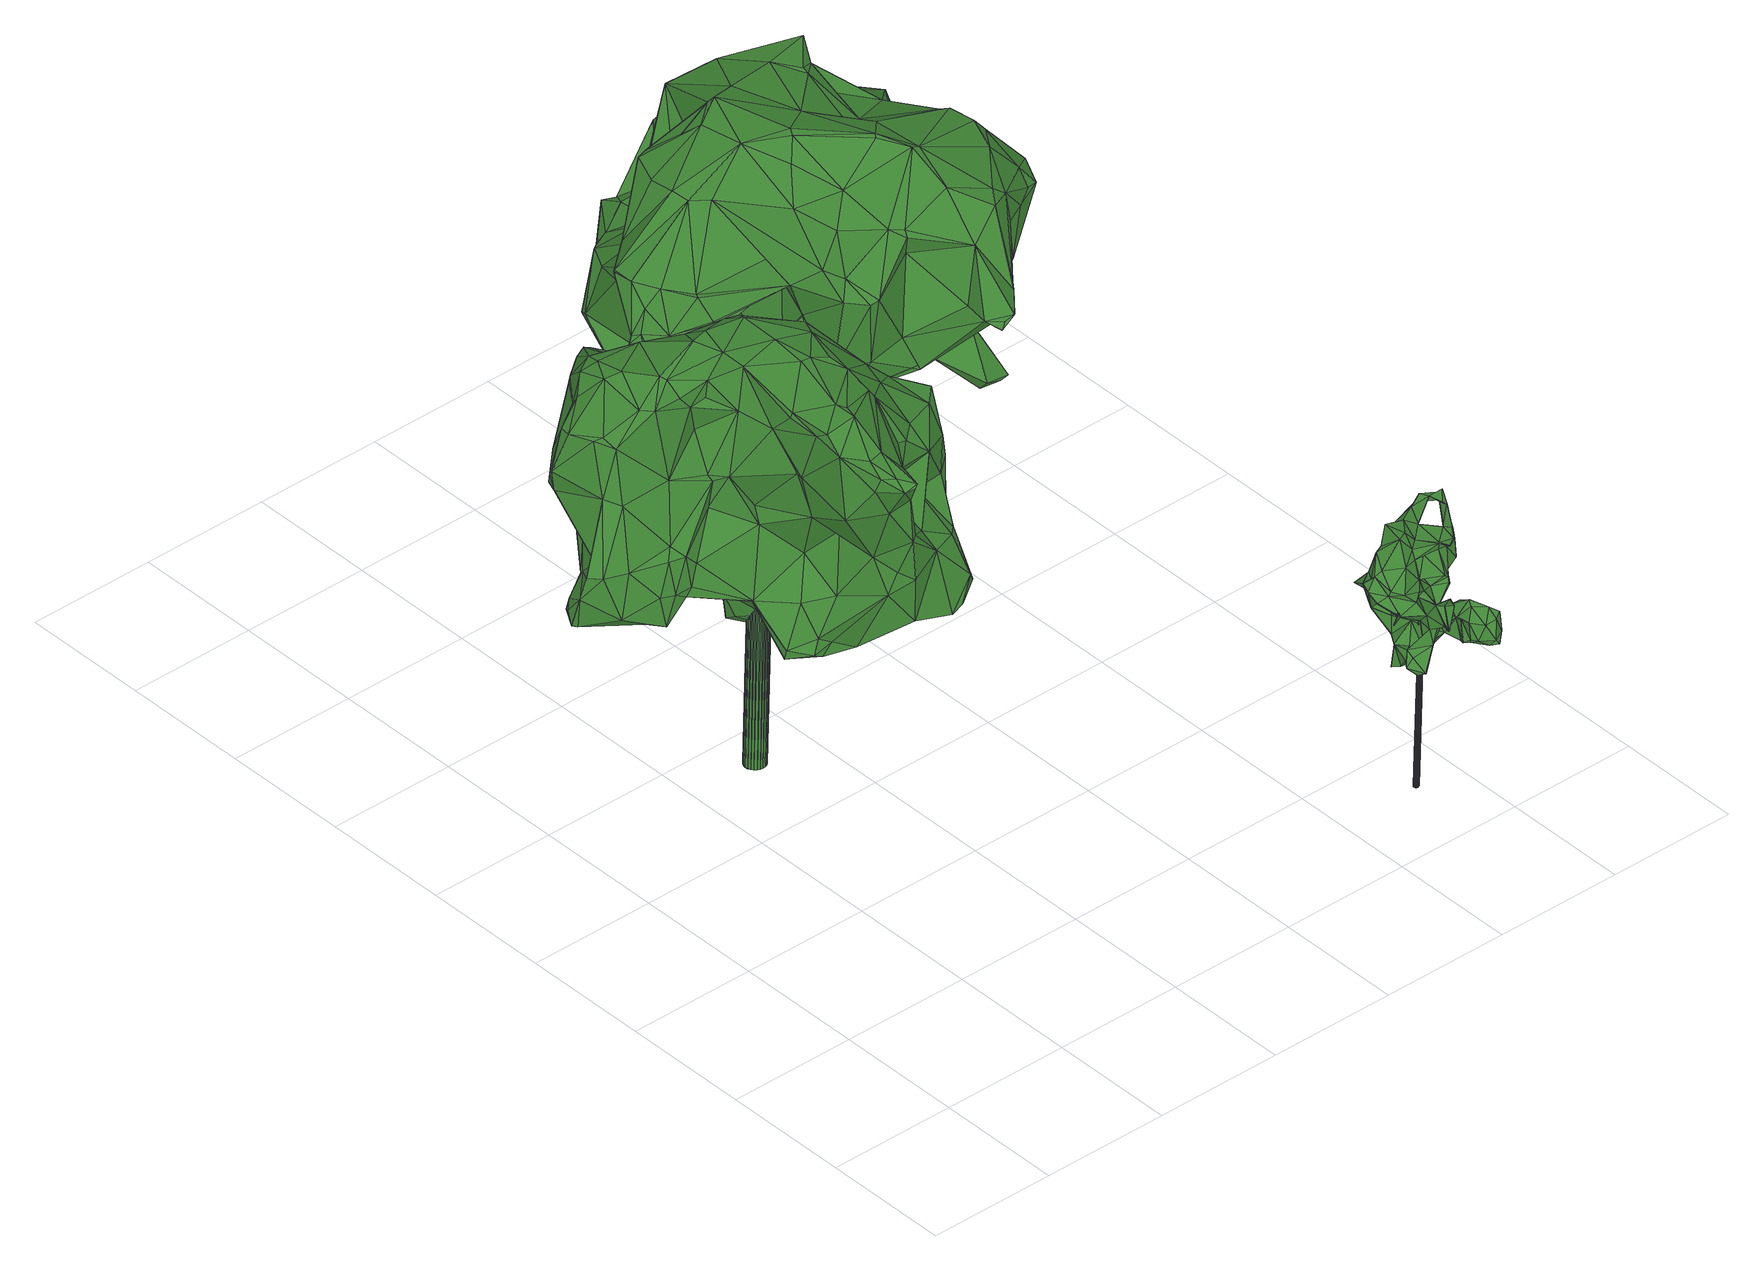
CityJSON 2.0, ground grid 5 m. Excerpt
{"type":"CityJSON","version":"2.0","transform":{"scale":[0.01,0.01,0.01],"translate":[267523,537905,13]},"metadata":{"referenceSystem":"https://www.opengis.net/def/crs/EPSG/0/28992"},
"CityObjects":{
"tree1":{"type":"SolitaryVegetationObject","attributes":{"gtid":161,"crown_width_m":11.56,"crown_median_z":24.91,"crown_r50_m":0.381,"crown_porosity":0.864,"trunk_H_m":11.49,"trunk_DBH_m":0.815,"trunk_radius_m":0.408,"trunk_base_height_m":13.42,"original_gtid":"161"},"geometry":[{"type":"Solid","lod":"3","boundaries":[[[[0,1,2]],[[3,4,5]],[[6,4,3]],[[7,8,9]],[[10,11,12]],[[13,14,15]],[[16,17,18]],[[19,20,21]],[[22,21,20]],[[23,12,11]],[[24,25,26]],[[27,28,29]],[[30,31,32]],[[33,18,34]],[[35,36,37]],[[38,39,1]],[[40,20,41]],[[42,43,44]],[[19,22,16]],[[22,19,21]],[[34,45,33]],[[46,47,48]],[[40,49,50]],[[51,52,53]],[[54,55,56]],[[57,55,54]],[[58,59,60]],[[61,62,63]],[[19,16,18]],[[64,65,33]],[[66,67,68]],[[50,69,70]],[[71,72,73]],[[74,36,24]],[[61,75,76]],[[77,8,78]],[[37,36,79]],[[80,81,82]],[[83,81,80]],[[79,84,37]],[[85,86,87]],[[88,89,90]],[[58,91,92]],[[60,91,58]],[[93,94,95]],[[37,84,96]],[[35,25,36]],[[97,98,68]],[[99,100,18]],[[20,101,102]],[[102,103,20]],[[104,76,105]],[[46,106,107]],[[108,109,110]],[[27,109,108]],[[111,112,113]],[[30,114,31]],[[99,18,33]],[[77,115,116]],[[70,40,50]],[[46,117,106]],[[106,117,118]],[[119,120,43]],[[121,122,123]],[[6,124,4]],[[125,126,100]],[[95,94,127]],[[128,129,98]],[[130,98,129]],[[130,129,3]],[[131,23,11]],[[99,132,71]],[[133,134,67]],[[29,94,135]],[[54,136,57]],[[58,137,59]],[[138,59,137]],[[139,84,79]],[[125,140,141]],[[14,142,15]],[[134,114,30]],[[106,122,143]],[[118,42,122]],[[118,122,106]],[[144,145,25]],[[26,25,145]],[[146,0,147]],[[116,148,77]],[[149,150,151]],[[152,75,61]],[[98,97,153]],[[7,9,154]],[[104,105,11]],[[24,36,25]],[[76,62,61]],[[155,123,156]],[[155,121,123]],[[157,158,159]],[[97,160,30]],[[99,161,132]],[[88,137,92]],[[162,8,77]],[[162,77,148]],[[40,41,163]],[[143,122,121]],[[64,164,65]],[[165,129,128]],[[165,128,166]],[[32,154,9]],[[5,167,3]],[[168,169,103]],[[123,170,156]],[[7,154,171]],[[128,98,153]],[[172,173,108]],[[25,169,144]],[[35,169,25]],[[174,175,95]],[[115,77,78]],[[19,163,41]],[[100,163,19]],[[71,100,99]],[[88,92,176]],[[177,178,179]],[[177,180,178]],[[181,182,42]],[[5,164,93]],[[5,93,175]],[[183,107,143]],[[56,10,184]],[[44,185,186]],[[187,188,123]],[[183,143,121]],[[42,182,119]],[[38,17,189]],[[16,189,17]],[[128,190,166]],[[191,114,171]],[[167,192,130]],[[175,174,167]],[[73,152,193]],[[175,167,5]],[[123,188,170]],[[160,97,68]],[[30,162,97]],[[93,95,175]],[[17,194,18]],[[18,194,34]],[[29,195,27]],[[167,130,3]],[[196,197,157]],[[68,130,198]],[[32,191,171]],[[46,183,47]],[[134,133,199]],[[38,1,17]],[[9,30,32]],[[91,60,199]],[[114,199,171]],[[171,154,32]],[[200,68,198]],[[201,192,174]],[[171,199,60]],[[130,192,198]],[[46,107,183]],[[9,8,162]],[[9,162,30]],[[97,162,153]],[[141,126,125]],[[162,148,153]],[[202,201,174]],[[160,67,134]],[[134,30,160]],[[201,198,192]],[[167,174,192]],[[202,203,201]],[[201,203,200]],[[111,204,205]],[[32,31,191]],[[108,173,203]],[[200,203,173]],[[200,198,201]],[[180,206,178]],[[207,177,146]],[[173,66,200]],[[68,200,66]],[[208,209,186]],[[2,147,0]],[[68,98,130]],[[139,210,211]],[[212,210,139]],[[95,127,174]],[[174,127,202]],[[26,74,24]],[[46,48,117]],[[143,107,106]],[[79,212,139]],[[79,74,212]],[[121,155,183]],[[166,197,196]],[[23,131,150]],[[110,213,92]],[[92,213,176]],[[37,96,35]],[[28,27,214]],[[173,172,66]],[[157,186,158]],[[127,94,28]],[[29,28,94]],[[111,215,204]],[[15,49,13]],[[216,194,217]],[[218,126,49]],[[204,35,89]],[[204,89,88]],[[120,158,185]],[[57,136,219]],[[26,220,74]],[[221,101,20]],[[108,214,27]],[[185,43,120]],[[119,43,42]],[[131,222,152]],[[79,36,74]],[[55,104,56]],[[186,209,223]],[[224,223,209]],[[23,149,12]],[[10,83,225]],[[60,7,171]],[[87,226,170]],[[227,226,87]],[[50,49,69]],[[49,15,69]],[[228,47,229]],[[203,214,108]],[[66,91,133]],[[163,126,218]],[[100,126,163]],[[147,207,146]],[[207,147,2]],[[207,176,213]],[[70,69,227]],[[33,45,64]],[[230,193,152]],[[66,133,67]],[[91,199,133]],[[10,12,83]],[[59,78,8]],[[63,57,231]],[[184,53,52]],[[76,63,62]],[[183,155,47]],[[65,124,232]],[[149,233,12]],[[196,157,234]],[[161,150,71]],[[161,71,132]],[[13,49,126]],[[42,235,122]],[[23,150,149]],[[215,111,113]],[[168,145,144]],[[219,136,181]],[[231,57,117]],[[118,117,219]],[[217,0,179]],[[76,55,63]],[[57,63,55]],[[70,236,221]],[[93,164,216]],[[237,205,176]],[[58,92,137]],[[59,208,78]],[[221,86,101]],[[116,197,166]],[[84,238,223]],[[178,93,216]],[[31,114,191]],[[12,233,83]],[[134,199,114]],[[234,184,239]],[[234,239,80]],[[63,230,61]],[[90,89,35]],[[180,195,135]],[[140,240,141]],[[14,141,240]],[[158,241,159]],[[152,222,75]],[[185,158,186]],[[150,72,71]],[[19,41,20]],[[157,115,186]],[[141,13,126]],[[63,231,230]],[[103,169,215]],[[156,170,226]],[[110,109,213]],[[193,140,125]],[[193,125,71]],[[193,71,73]],[[71,125,100]],[[219,117,57]],[[80,242,234]],[[115,78,208]],[[161,151,150]],[[81,232,124]],[[241,51,159]],[[18,100,19]],[[16,22,189]],[[54,51,181]],[[241,181,51]],[[40,218,49]],[[187,210,220]],[[26,145,87]],[[26,87,170]],[[144,169,168]],[[131,152,73]],[[124,243,81]],[[103,215,113]],[[35,215,169]],[[204,215,35]],[[69,226,227]],[[142,156,226]],[[142,226,15]],[[148,190,153]],[[116,190,148]],[[166,190,116]],[[185,44,43]],[[17,217,194]],[[22,39,189]],[[38,189,39]],[[103,113,22]],[[115,208,186]],[[103,22,20]],[[15,226,69]],[[118,219,181]],[[223,138,137]],[[137,90,223]],[[227,221,236]],[[243,124,244]],[[245,246,193]],[[22,113,39]],[[88,176,204]],[[124,6,244]],[[1,0,217]],[[151,161,247]],[[87,86,227]],[[33,247,99]],[[109,195,207]],[[27,195,109]],[[234,53,184]],[[202,127,214]],[[202,214,203]],[[242,80,165]],[[242,165,166]],[[82,165,80]],[[81,243,244]],[[248,81,244]],[[230,152,61]],[[140,193,246]],[[140,246,240]],[[234,242,196]],[[166,196,242]],[[223,224,138]],[[91,249,92]],[[216,217,179]],[[178,216,179]],[[187,122,235]],[[164,5,4]],[[164,4,65]],[[59,138,224]],[[151,232,149]],[[211,223,238]],[[116,115,197]],[[7,59,8]],[[211,250,44]],[[68,67,160]],[[158,120,241]],[[230,251,240]],[[56,104,11]],[[75,105,76]],[[184,54,56]],[[136,54,181]],[[227,236,70]],[[13,141,14]],[[85,87,145]],[[146,179,0]],[[197,115,157]],[[195,180,177]],[[195,177,207]],[[172,91,66]],[[210,250,211]],[[60,59,7]],[[103,85,168]],[[34,216,45]],[[45,216,64]],[[194,216,34]],[[151,247,232]],[[65,232,247]],[[64,216,164]],[[237,112,205]],[[111,205,112]],[[1,39,2]],[[90,96,223]],[[85,145,168]],[[82,129,165]],[[223,96,84]],[[137,88,90]],[[212,74,220]],[[211,238,139]],[[139,238,84]],[[90,35,96]],[[223,211,186]],[[230,231,251]],[[44,186,211]],[[252,212,220]],[[252,220,210]],[[80,225,83]],[[157,159,53]],[[157,53,234]],[[117,48,253]],[[117,253,231]],[[109,207,213]],[[204,176,205]],[[65,247,33]],[[135,195,29]],[[40,221,20]],[[102,85,103]],[[163,218,40]],[[177,179,146]],[[207,112,237]],[[254,112,207]],[[241,182,181]],[[237,176,207]],[[28,214,127]],[[118,181,42]],[[65,4,124]],[[10,225,184]],[[240,229,14]],[[228,229,240]],[[14,229,142]],[[240,246,230]],[[245,230,246]],[[245,193,230]],[[11,10,56]],[[70,221,40]],[[48,47,228]],[[253,48,228]],[[253,228,240]],[[1,217,17]],[[123,122,187]],[[51,53,159]],[[26,170,188]],[[220,26,188]],[[39,112,254]],[[39,113,112]],[[6,3,244]],[[149,232,233]],[[233,232,83]],[[81,83,232]],[[59,224,208]],[[85,102,86]],[[101,86,102]],[[252,210,212]],[[227,86,221]],[[44,250,42]],[[187,235,210]],[[250,210,235]],[[250,235,42]],[[253,240,251]],[[253,251,231]],[[75,222,105]],[[55,76,104]],[[2,39,254]],[[129,248,244]],[[129,244,3]],[[129,82,248]],[[208,224,209]],[[239,184,225]],[[239,225,80]],[[220,188,187]],[[150,131,72]],[[11,105,222]],[[131,73,72]],[[178,206,93]],[[82,81,248]],[[11,222,131]],[[119,182,120]],[[241,120,182]],[[135,206,180]],[[108,249,172]],[[110,249,108]],[[91,172,249]],[[110,92,249]],[[47,155,255]],[[184,52,54]],[[51,54,52]],[[93,206,94]],[[135,94,206]],[[47,255,229]],[[155,156,255]],[[156,142,255]],[[254,207,2]],[[161,99,247]],[[142,229,255]],[[128,153,190]],[[256,257,258]],[[256,258,259]],[[259,258,260]],[[259,260,261]],[[258,257,262]],[[258,262,260]],[[260,262,263]],[[260,263,261]],[[262,257,264]],[[262,264,263]],[[263,264,265]],[[263,265,261]],[[264,257,266]],[[264,266,265]],[[265,266,267]],[[265,267,261]],[[266,257,268]],[[266,268,267]],[[267,268,269]],[[267,269,261]],[[268,257,270]],[[268,270,269]],[[269,270,271]],[[269,271,261]],[[270,257,272]],[[270,272,271]],[[271,272,273]],[[271,273,261]],[[272,257,274]],[[272,274,273]],[[273,274,275]],[[273,275,261]],[[274,257,276]],[[274,276,275]],[[275,276,277]],[[275,277,261]],[[276,257,278]],[[276,278,277]],[[277,278,279]],[[277,279,261]],[[278,257,280]],[[278,280,279]],[[279,280,281]],[[279,281,261]],[[280,257,282]],[[280,282,281]],[[281,282,283]],[[281,283,261]],[[282,257,284]],[[282,284,283]],[[283,284,285]],[[283,285,261]],[[284,257,286]],[[284,286,285]],[[285,286,287]],[[285,287,261]],[[286,257,288]],[[286,288,287]],[[287,288,289]],[[287,289,261]],[[288,257,290]],[[288,290,289]],[[289,290,291]],[[289,291,261]],[[290,257,292]],[[290,292,291]],[[291,292,293]],[[291,293,261]],[[292,257,294]],[[292,294,293]],[[293,294,295]],[[293,295,261]],[[294,257,296]],[[294,296,295]],[[295,296,297]],[[295,297,261]],[[296,257,298]],[[296,298,297]],[[297,298,299]],[[297,299,261]],[[298,257,300]],[[298,300,299]],[[299,300,301]],[[299,301,261]],[[300,257,302]],[[300,302,301]],[[301,302,303]],[[301,303,261]],[[302,257,304]],[[302,304,303]],[[303,304,305]],[[303,305,261]],[[304,257,256]],[[304,256,305]],[[305,256,259]],[[305,259,261]]]]}]},
"tree2":{"type":"SolitaryVegetationObject","attributes":{"gtid":357,"crown_width_m":3.88,"crown_median_z":21.24,"crown_r50_m":0.246,"crown_porosity":0.935,"trunk_H_m":7.77,"trunk_DBH_m":0.186,"trunk_radius_m":0.0932,"trunk_base_height_m":13.47,"original_gtid":"358"},"geometry":[{"type":"Solid","lod":"3","boundaries":[[[[306,307,308]],[[309,310,311]],[[312,313,314]],[[315,316,317]],[[318,319,320]],[[312,321,313]],[[322,323,324]],[[325,326,327]],[[328,329,330]],[[330,329,331]],[[332,333,334]],[[335,336,337]],[[338,339,340]],[[341,327,342]],[[343,344,345]],[[346,347,348]],[[318,320,314]],[[312,314,320]],[[349,350,351]],[[352,350,349]],[[353,354,355]],[[356,357,358]],[[359,360,361]],[[362,322,321]],[[363,364,365]],[[366,367,368]],[[316,315,357]],[[321,312,369]],[[351,370,371]],[[372,373,374]],[[354,353,375]],[[376,377,310]],[[310,309,319]],[[320,319,309]],[[311,369,312]],[[350,378,379]],[[372,380,381]],[[374,380,372]],[[381,348,347]],[[382,383,384]],[[312,309,311]],[[385,386,387]],[[388,389,345]],[[390,389,388]],[[391,392,393]],[[391,393,394]],[[395,396,394]],[[386,397,398]],[[399,400,401]],[[355,402,353]],[[343,403,362]],[[338,340,404]],[[363,405,406]],[[407,408,409]],[[320,309,312]],[[410,390,388]],[[401,400,411]],[[412,405,365]],[[413,345,389]],[[345,413,414]],[[340,385,406]],[[415,350,416]],[[319,376,310]],[[417,376,319]],[[323,362,418]],[[419,383,382]],[[420,421,333]],[[422,421,420]],[[419,355,383]],[[423,424,325]],[[423,425,424]],[[361,426,422]],[[412,365,427]],[[428,429,386]],[[385,364,363]],[[430,429,428]],[[431,334,333]],[[383,355,354]],[[432,433,434]],[[384,383,354]],[[435,436,437]],[[317,358,315]],[[438,439,440]],[[327,378,342]],[[361,360,441]],[[315,358,357]],[[316,442,422]],[[413,395,394]],[[443,444,445]],[[446,447,448]],[[431,374,334]],[[420,333,332]],[[449,450,451]],[[380,428,346]],[[352,342,350]],[[401,452,399]],[[369,453,362]],[[343,454,344]],[[455,456,457]],[[336,323,435]],[[418,435,323]],[[319,318,458]],[[319,458,417]],[[459,460,461]],[[462,463,366]],[[371,415,351]],[[368,415,371]],[[439,464,465]],[[326,465,464]],[[466,370,467]],[[342,378,350]],[[452,468,399]],[[439,469,410]],[[424,469,439]],[[417,470,376]],[[471,376,470]],[[434,472,473]],[[434,473,474]],[[475,453,310]],[[396,446,476]],[[322,477,321]],[[385,363,406]],[[322,362,323]],[[426,421,422]],[[359,401,328]],[[448,478,476]],[[317,316,479]],[[321,369,362]],[[480,481,445]],[[328,481,480]],[[340,339,346]],[[482,316,422]],[[420,482,422]],[[331,368,371]],[[347,346,339]],[[419,433,355]],[[445,411,483]],[[310,484,475]],[[485,486,487]],[[340,406,488]],[[475,345,344]],[[350,487,486]],[[486,351,350]],[[361,441,426]],[[439,388,440]],[[372,472,434]],[[354,489,384]],[[363,365,405]],[[490,491,399]],[[462,331,329]],[[418,362,403]],[[329,328,480]],[[329,480,483]],[[410,388,439]],[[392,317,479]],[[492,415,483]],[[492,493,415]],[[494,495,456]],[[491,392,391]],[[393,496,394]],[[360,359,330]],[[328,330,359]],[[419,473,338]],[[339,472,381]],[[434,433,338]],[[419,338,433]],[[487,350,493]],[[428,457,430]],[[497,498,373]],[[479,499,500]],[[418,403,343]],[[452,356,468]],[[349,501,423]],[[502,351,415]],[[495,459,461]],[[503,459,495]],[[465,424,439]],[[504,424,425]],[[352,341,342]],[[371,505,459]],[[506,387,398]],[[398,387,386]],[[507,508,390]],[[447,390,508]],[[482,479,316]],[[366,463,367]],[[376,471,377]],[[509,437,365]],[[474,489,432]],[[430,510,429]],[[511,467,370]],[[507,512,391]],[[386,346,428]],[[385,346,386]],[[340,346,385]],[[337,485,335]],[[396,476,478]],[[314,458,318]],[[505,371,370]],[[316,357,513]],[[306,514,307]],[[307,514,515]],[[516,398,397]],[[330,331,360]],[[437,509,517]],[[511,370,485]],[[486,485,370]],[[414,394,496]],[[354,518,432]],[[519,520,521]],[[522,481,523]],[[443,481,522]],[[502,501,349]],[[434,338,404]],[[467,524,306]],[[427,436,525]],[[514,524,337]],[[515,514,337]],[[358,317,490]],[[334,373,375]],[[374,373,334]],[[423,325,349]],[[349,325,341]],[[426,441,455]],[[428,380,457]],[[373,404,497]],[[434,404,373]],[[341,325,327]],[[356,513,357]],[[406,405,488]],[[482,526,527]],[[491,490,392]],[[497,404,407]],[[506,509,364]],[[326,464,528]],[[509,365,364]],[[435,418,436]],[[331,366,368]],[[507,390,400]],[[529,380,374]],[[457,380,529]],[[422,442,361]],[[513,361,442]],[[375,353,518]],[[530,391,394]],[[358,490,399]],[[366,331,462]],[[462,329,463]],[[516,461,460]],[[516,460,515]],[[421,426,455]],[[421,455,529]],[[457,529,455]],[[440,484,377]],[[502,416,501]],[[415,416,502]],[[381,472,372]],[[429,397,386]],[[329,367,463]],[[310,377,484]],[[523,444,522]],[[349,341,352]],[[411,445,444]],[[418,496,525]],[[486,370,351]],[[493,531,440]],[[377,532,440]],[[354,373,518]],[[375,373,354]],[[402,518,353]],[[484,440,475]],[[408,533,499]],[[459,503,371]],[[331,371,503]],[[440,532,493]],[[534,499,533]],[[534,533,488]],[[487,493,532]],[[346,348,380]],[[381,380,348]],[[492,535,531]],[[493,492,531]],[[333,421,431]],[[347,339,381]],[[507,391,530]],[[372,434,373]],[[431,421,529]],[[374,431,529]],[[392,479,451]],[[519,451,479]],[[509,516,517]],[[384,489,382]],[[489,474,382]],[[497,526,498]],[[527,526,497]],[[514,306,524]],[[508,507,530]],[[390,447,536]],[[440,345,475]],[[388,345,440]],[[482,527,499]],[[482,499,479]],[[367,329,368]],[[446,395,536]],[[446,536,447]],[[446,396,395]],[[505,370,466]],[[527,409,499]],[[472,339,473]],[[339,338,473]],[[525,393,412]],[[336,335,323]],[[506,364,387]],[[445,481,443]],[[469,390,410]],[[532,471,537]],[[532,537,487]],[[411,400,492]],[[423,492,400]],[[423,501,492]],[[465,326,424]],[[325,424,326]],[[375,538,334]],[[517,336,437]],[[337,336,517]],[[359,513,356]],[[411,492,483]],[[400,469,423]],[[390,469,400]],[[450,412,393]],[[394,414,413]],[[337,517,516]],[[518,538,375]],[[345,414,539]],[[345,539,343]],[[327,326,378]],[[531,535,440]],[[539,414,418]],[[343,539,418]],[[449,412,450]],[[521,412,449]],[[525,436,418]],[[489,354,432]],[[427,437,436]],[[324,323,335]],[[336,435,437]],[[334,538,332]],[[498,538,373]],[[332,538,420]],[[455,441,494]],[[445,483,480]],[[518,373,538]],[[392,490,317]],[[360,503,494]],[[331,503,360]],[[503,495,494]],[[418,414,496]],[[530,447,508]],[[510,457,456]],[[495,461,456]],[[510,456,461]],[[525,496,393]],[[497,409,527]],[[497,407,409]],[[449,451,519]],[[450,393,451]],[[393,392,451]],[[440,540,438]],[[440,535,540]],[[394,396,478]],[[399,491,507]],[[400,399,507]],[[443,522,444]],[[389,390,536]],[[413,389,536]],[[413,536,395]],[[534,488,405]],[[534,405,412]],[[382,473,419]],[[474,473,382]],[[361,513,359]],[[402,432,518]],[[355,432,402]],[[420,541,482]],[[515,460,307]],[[307,460,308]],[[505,308,460]],[[505,460,459]],[[510,430,457]],[[424,542,469]],[[424,504,542]],[[504,425,542]],[[461,397,510]],[[534,412,520]],[[515,337,516]],[[535,492,540]],[[506,398,516]],[[509,506,516]],[[474,432,434]],[[471,532,377]],[[355,433,432]],[[494,441,360]],[[456,455,494]],[[520,412,521]],[[485,487,537]],[[438,464,439]],[[502,349,351]],[[415,493,350]],[[510,397,543]],[[368,329,415]],[[329,483,415]],[[311,310,453]],[[343,453,454]],[[362,453,343]],[[385,387,364]],[[427,525,412]],[[437,427,365]],[[311,453,369]],[[454,453,344]],[[475,344,453]],[[530,448,447]],[[530,394,448]],[[476,446,448]],[[521,449,519]],[[466,467,544]],[[394,478,448]],[[407,404,408]],[[488,408,340]],[[404,340,408]],[[499,409,408]],[[314,313,458]],[[523,411,444]],[[423,542,425]],[[469,542,423]],[[308,544,306]],[[505,544,308]],[[516,397,461]],[[466,544,505]],[[519,479,520]],[[306,544,467]],[[420,538,541]],[[526,482,541]],[[498,541,538]],[[526,541,498]],[[359,452,401]],[[356,452,359]],[[326,379,378]],[[528,379,326]],[[324,335,545]],[[350,379,528]],[[485,545,335]],[[537,545,485]],[[417,324,470]],[[545,470,324]],[[471,470,545]],[[537,471,545]],[[524,511,337]],[[467,511,524]],[[337,511,485]],[[479,500,520]],[[534,520,500]],[[534,500,499]],[[464,438,540]],[[416,528,540]],[[528,464,540]],[[501,540,492]],[[416,540,501]],[[408,488,533]],[[528,416,350]],[[429,543,397]],[[510,543,429]],[[523,481,411]],[[411,481,401]],[[401,481,328]],[[399,468,358]],[[356,358,468]],[[324,477,322]],[[513,442,316]],[[313,321,477]],[[417,477,324]],[[417,458,477]],[[313,477,458]],[[391,512,491]],[[491,512,507]],[[546,547,548]],[[546,548,549]],[[549,548,550]],[[549,550,551]],[[548,547,552]],[[548,552,550]],[[550,552,553]],[[550,553,551]],[[552,547,554]],[[552,554,553]],[[553,554,555]],[[553,555,551]],[[554,547,556]],[[554,556,555]],[[555,556,557]],[[555,557,551]],[[556,547,558]],[[556,558,557]],[[557,558,559]],[[557,559,551]],[[558,547,560]],[[558,560,559]],[[559,560,561]],[[559,561,551]],[[560,547,562]],[[560,562,561]],[[561,562,563]],[[561,563,551]],[[562,547,564]],[[562,564,563]],[[563,564,565]],[[563,565,551]],[[564,547,566]],[[564,566,565]],[[565,566,567]],[[565,567,551]],[[566,547,568]],[[566,568,567]],[[567,568,569]],[[567,569,551]],[[568,547,570]],[[568,570,569]],[[569,570,571]],[[569,571,551]],[[570,547,572]],[[570,572,571]],[[571,572,573]],[[571,573,551]],[[572,547,574]],[[572,574,573]],[[573,574,575]],[[573,575,551]],[[574,547,576]],[[574,576,575]],[[575,576,577]],[[575,577,551]],[[576,547,578]],[[576,578,577]],[[577,578,579]],[[577,579,551]],[[578,547,580]],[[578,580,579]],[[579,580,581]],[[579,581,551]],[[580,547,582]],[[580,582,581]],[[581,582,583]],[[581,583,551]],[[582,547,584]],[[582,584,583]],[[583,584,585]],[[583,585,551]],[[584,547,586]],[[584,586,585]],[[585,586,587]],[[585,587,551]],[[586,547,588]],[[586,588,587]],[[587,588,589]],[[587,589,551]],[[588,547,590]],[[588,590,589]],[[589,590,591]],[[589,591,551]],[[590,547,592]],[[590,592,591]],[[591,592,593]],[[591,593,551]],[[592,547,594]],[[592,594,593]],[[593,594,595]],[[593,595,551]],[[594,547,546]],[[594,546,595]],[[595,546,549]],[[595,549,551]]]]}]},
"tree3":{"type":"SolitaryVegetationObject","attributes":{"gtid":205,"crown_width_m":15.97,"crown_median_z":23.35,"crown_r50_m":0.452,"crown_porosity":0.858,"trunk_H_m":9.88,"trunk_DBH_m":1.05,"trunk_radius_m":0.524,"trunk_base_height_m":13.47,"original_gtid":"205"},"geometry":[{"type":"Solid","lod":"3","boundaries":[[[[596,597,598]],[[599,600,601]],[[602,603,604]],[[605,606,607]],[[608,609,610]],[[596,598,611]],[[612,613,614]],[[615,616,617]],[[618,619,620]],[[621,622,606]],[[623,624,625]],[[626,627,628]],[[609,629,630]],[[631,632,633]],[[634,633,632]],[[635,636,637]],[[638,639,640]],[[617,641,615]],[[642,643,596]],[[644,645,646]],[[647,648,649]],[[617,650,641]],[[651,652,653]],[[654,655,656]],[[657,658,649]],[[615,659,616]],[[617,616,660]],[[661,662,663]],[[664,665,666]],[[667,668,669]],[[667,670,668]],[[671,614,672]],[[673,674,675]],[[676,675,674]],[[618,677,678]],[[618,679,677]],[[680,681,682]],[[683,684,685]],[[683,686,687]],[[688,687,686]],[[689,690,621]],[[691,616,692]],[[693,694,695]],[[616,691,696]],[[697,698,699]],[[700,640,639]],[[701,611,598]],[[647,701,598]],[[661,663,666]],[[702,703,704]],[[705,706,707]],[[643,597,596]],[[708,709,710]],[[711,712,713]],[[671,672,714]],[[608,715,609]],[[716,717,718]],[[719,716,718]],[[720,721,722]],[[721,720,723]],[[724,725,693]],[[664,663,662]],[[666,663,664]],[[726,727,728]],[[726,728,729]],[[727,602,730]],[[659,615,731]],[[653,732,651]],[[631,599,626]],[[672,613,714]],[[733,734,735]],[[736,734,733]],[[709,737,738]],[[739,738,737]],[[740,735,741]],[[631,742,632]],[[743,744,670]],[[660,616,745]],[[746,747,748]],[[598,597,643]],[[749,750,678]],[[653,751,752]],[[660,650,617]],[[682,701,647]],[[681,701,682]],[[753,754,705]],[[637,755,756]],[[637,757,755]],[[698,734,758]],[[698,758,699]],[[759,760,761]],[[719,762,716]],[[694,676,763]],[[764,716,762]],[[765,651,732]],[[690,689,766]],[[767,766,689]],[[765,607,606]],[[768,700,677]],[[769,770,771]],[[769,771,730]],[[772,773,774]],[[775,773,772]],[[776,697,777]],[[697,600,777]],[[771,770,778]],[[779,644,780]],[[612,781,613]],[[782,618,620]],[[618,783,619]],[[618,678,783]],[[633,599,631]],[[600,784,601]],[[785,786,787]],[[788,785,787]],[[789,790,791]],[[778,791,790]],[[641,792,615]],[[793,784,699]],[[793,601,784]],[[714,794,671]],[[793,794,714]],[[714,613,793]],[[789,703,790]],[[795,796,738]],[[753,766,767]],[[603,602,727]],[[768,640,700]],[[797,621,690]],[[689,621,606]],[[767,689,605]],[[605,689,606]],[[765,798,651]],[[733,704,736]],[[637,664,662]],[[662,635,637]],[[780,644,799]],[[598,643,800]],[[797,798,622]],[[655,798,797]],[[747,706,705]],[[779,801,802]],[[699,794,793]],[[803,703,804]],[[730,602,805]],[[654,798,655]],[[806,667,807]],[[745,675,808]],[[698,729,809]],[[721,762,810]],[[811,812,813]],[[814,764,762]],[[815,723,816]],[[817,818,814]],[[811,711,742]],[[819,710,709]],[[680,820,681]],[[731,681,820]],[[821,822,604]],[[823,822,821]],[[768,677,679]],[[722,824,825]],[[810,826,721]],[[605,653,752]],[[824,827,724]],[[724,693,824]],[[824,693,825]],[[745,808,660]],[[606,622,765]],[[791,828,754]],[[705,754,828]],[[747,705,828]],[[776,777,633]],[[656,655,829]],[[600,633,777]],[[600,599,633]],[[802,830,823]],[[670,726,729]],[[600,697,784]],[[699,784,697]],[[697,729,698]],[[728,727,741]],[[728,741,735]],[[831,772,832]],[[833,708,736]],[[833,736,834]],[[788,835,718]],[[836,837,838]],[[620,837,782]],[[659,837,620]],[[616,673,745]],[[696,673,616]],[[839,676,694]],[[681,611,701]],[[632,742,711]],[[656,829,840]],[[656,840,841]],[[650,596,611]],[[797,622,621]],[[826,722,721]],[[776,633,657]],[[806,842,667]],[[736,708,734]],[[836,782,837]],[[626,599,627]],[[666,665,843]],[[666,843,661]],[[707,844,705]],[[753,705,844]],[[845,608,846]],[[768,847,640]],[[648,848,849]],[[601,613,781]],[[713,850,836]],[[715,845,851]],[[804,703,702]],[[628,852,626]],[[628,781,852]],[[636,757,637]],[[774,805,853]],[[854,847,679]],[[727,726,603]],[[690,855,797]],[[743,670,729]],[[774,773,718]],[[775,718,773]],[[622,798,765]],[[659,692,616]],[[743,776,657]],[[668,759,669]],[[769,774,835]],[[602,853,805]],[[856,832,801]],[[856,801,799]],[[635,661,843]],[[665,664,857]],[[858,639,841]],[[859,794,860]],[[713,861,862]],[[730,771,727]],[[771,702,727]],[[841,638,795]],[[798,654,651]],[[649,761,760]],[[863,654,864]],[[724,827,865]],[[657,866,658]],[[634,866,657]],[[779,806,867]],[[649,648,868]],[[868,648,849]],[[736,704,834]],[[658,647,649]],[[698,735,734]],[[806,779,802]],[[869,850,812]],[[869,782,850]],[[825,693,870]],[[737,834,687]],[[635,662,661]],[[833,709,708]],[[681,615,792]],[[774,853,772]],[[845,846,871]],[[872,873,848]],[[873,872,874]],[[808,715,851]],[[675,745,673]],[[658,861,647]],[[875,865,827]],[[637,756,857]],[[637,857,664]],[[624,614,671]],[[849,867,807]],[[802,801,832]],[[767,752,753]],[[740,704,733]],[[620,692,659]],[[779,780,801]],[[734,860,758]],[[657,633,634]],[[601,781,628]],[[699,758,794]],[[803,804,702]],[[614,623,819]],[[690,753,844]],[[690,766,753]],[[855,690,844]],[[774,730,805]],[[774,769,730]],[[749,678,677]],[[734,708,860]],[[807,669,759]],[[695,694,876]],[[810,775,826]],[[632,711,634]],[[702,740,727]],[[704,740,702]],[[615,681,731]],[[774,718,835]],[[709,738,819]],[[668,744,760]],[[877,841,840]],[[866,634,711]],[[866,711,713]],[[653,739,751]],[[750,749,700]],[[725,609,630]],[[878,879,880]],[[818,880,879]],[[768,679,847]],[[605,752,767]],[[657,760,743]],[[726,670,603]],[[832,830,802]],[[822,823,830]],[[697,776,743]],[[697,743,729]],[[803,702,771]],[[881,710,623]],[[710,819,623]],[[614,624,623]],[[854,857,756]],[[854,756,882]],[[742,883,843]],[[653,652,739]],[[875,827,884]],[[667,669,807]],[[873,644,779]],[[873,645,644]],[[646,645,610]],[[870,693,695]],[[852,742,626]],[[631,626,742]],[[723,818,817]],[[811,885,812]],[[812,885,886]],[[782,869,679]],[[788,887,785]],[[783,876,694]],[[875,888,865]],[[889,843,883]],[[764,814,879]],[[660,808,851]],[[675,839,808]],[[672,614,613]],[[890,753,752]],[[716,764,891]],[[793,613,601]],[[854,679,869]],[[794,758,860]],[[859,860,708]],[[744,668,670]],[[844,786,855]],[[614,892,612]],[[840,829,855]],[[877,840,855]],[[739,737,751]],[[742,885,811]],[[742,843,885]],[[855,829,655]],[[787,746,788]],[[803,778,790]],[[688,893,687]],[[851,845,871]],[[737,893,751]],[[803,771,778]],[[698,809,735]],[[844,707,787]],[[725,646,610]],[[688,890,752]],[[688,752,893]],[[717,786,785]],[[825,894,722]],[[720,722,894]],[[882,638,854]],[[854,638,847]],[[671,625,624]],[[839,629,808]],[[895,678,750]],[[671,623,625]],[[759,668,760]],[[857,854,886]],[[857,886,665]],[[609,725,610]],[[608,610,645]],[[795,864,841]],[[687,834,703]],[[704,703,834]],[[782,679,618]],[[889,896,635]],[[629,839,694]],[[877,815,858]],[[841,877,858]],[[635,896,612]],[[888,646,865]],[[725,865,646]],[[718,775,810]],[[772,826,775]],[[706,747,746]],[[601,627,599]],[[628,627,601]],[[795,638,882]],[[820,838,837]],[[608,845,715]],[[649,760,657]],[[796,897,755]],[[795,897,796]],[[797,855,655]],[[619,783,763]],[[629,694,630]],[[886,885,843]],[[700,639,815]],[[742,852,883]],[[680,682,861]],[[680,861,713]],[[629,715,808]],[[724,865,725]],[[651,654,863]],[[780,799,801]],[[706,746,787]],[[835,748,770]],[[671,794,623]],[[623,794,881]],[[849,848,873]],[[683,687,703]],[[706,787,707]],[[754,898,791]],[[890,898,754]],[[820,659,731]],[[738,652,863]],[[651,863,652]],[[820,837,659]],[[738,739,652]],[[611,792,650]],[[611,681,792]],[[650,792,641]],[[779,867,873]],[[680,836,838]],[[820,680,838]],[[703,789,898]],[[828,748,747]],[[893,752,751]],[[834,737,833]],[[833,737,709]],[[890,754,753]],[[692,620,899]],[[619,899,620]],[[691,692,899]],[[691,899,696]],[[677,700,749]],[[847,638,640]],[[783,678,876]],[[790,703,803]],[[884,900,826]],[[694,693,630]],[[815,816,700]],[[678,895,876]],[[695,876,895]],[[750,700,901]],[[700,816,901]],[[895,750,695]],[[787,786,844]],[[901,894,750]],[[720,894,901]],[[746,748,788]],[[723,815,902]],[[727,740,741]],[[740,733,735]],[[870,894,825]],[[723,817,721]],[[695,894,870]],[[750,894,695]],[[683,703,684]],[[778,903,791]],[[882,756,755]],[[778,770,903]],[[710,859,708]],[[881,859,710]],[[794,859,881]],[[772,831,826]],[[835,770,769]],[[743,760,744]],[[818,879,814]],[[646,888,644]],[[786,717,891]],[[647,861,682]],[[783,694,763]],[[713,836,680]],[[862,861,658]],[[782,836,850]],[[819,757,614]],[[799,888,875]],[[644,888,799]],[[762,719,810]],[[718,810,719]],[[904,686,683]],[[688,686,904]],[[685,688,905]],[[904,905,688]],[[791,898,789]],[[737,687,893]],[[872,800,643]],[[598,800,647]],[[648,800,872]],[[868,849,807]],[[872,848,648]],[[643,642,872]],[[898,890,906]],[[715,629,609]],[[635,892,636]],[[612,892,635]],[[757,892,614]],[[757,636,892]],[[703,898,906]],[[642,851,871]],[[871,874,642]],[[872,642,874]],[[890,685,906]],[[890,688,685]],[[703,906,684]],[[650,642,596]],[[684,906,685]],[[660,642,650]],[[660,851,642]],[[635,843,889]],[[858,815,639]],[[670,842,603]],[[604,603,842]],[[604,842,802]],[[720,901,816]],[[656,841,864]],[[738,863,864]],[[738,864,795]],[[656,864,654]],[[712,813,713]],[[711,813,712]],[[602,822,853]],[[604,822,602]],[[811,813,711]],[[738,796,757]],[[738,757,819]],[[667,842,670]],[[802,842,806]],[[907,604,802]],[[821,604,907]],[[821,907,802]],[[713,862,866]],[[807,867,806]],[[658,866,862]],[[850,813,812]],[[850,713,813]],[[802,823,821]],[[795,882,897]],[[685,905,683]],[[902,815,877]],[[874,871,846]],[[874,846,873]],[[735,809,728]],[[728,809,729]],[[723,720,816]],[[762,721,817]],[[762,817,814]],[[723,902,880]],[[828,791,903]],[[822,830,853]],[[786,891,764]],[[908,877,855]],[[648,647,800]],[[855,786,908]],[[722,900,824]],[[827,824,900]],[[853,830,772]],[[772,830,832]],[[781,896,852]],[[612,896,781]],[[883,896,889]],[[883,852,896]],[[649,868,759]],[[807,759,868]],[[725,630,693]],[[649,759,761]],[[799,875,909]],[[902,877,880]],[[904,683,905]],[[826,900,722]],[[873,846,645]],[[645,846,608]],[[718,717,887]],[[785,887,717]],[[788,718,887]],[[757,796,755]],[[849,873,867]],[[638,841,639]],[[839,675,676]],[[882,755,897]],[[665,886,843]],[[869,886,854]],[[869,812,886]],[[831,884,826]],[[884,827,900]],[[903,748,828]],[[818,723,880]],[[903,770,748]],[[607,765,732]],[[607,732,605]],[[878,877,908]],[[878,880,877]],[[605,732,653]],[[831,909,884]],[[875,884,909]],[[832,909,831]],[[856,909,832]],[[799,909,856]],[[676,674,763]],[[763,674,619]],[[899,619,674]],[[899,674,696]],[[696,674,673]],[[786,879,908]],[[786,764,879]],[[878,908,879]],[[788,748,835]],[[716,891,717]],[[910,911,912]],[[910,912,913]],[[913,912,914]],[[913,914,915]],[[912,911,916]],[[912,916,914]],[[914,916,917]],[[914,917,915]],[[916,911,918]],[[916,918,917]],[[917,918,919]],[[917,919,915]],[[918,911,920]],[[918,920,919]],[[919,920,921]],[[919,921,915]],[[920,911,922]],[[920,922,921]],[[921,922,923]],[[921,923,915]],[[922,911,924]],[[922,924,923]],[[923,924,925]],[[923,925,915]],[[924,911,926]],[[924,926,925]],[[925,926,927]],[[925,927,915]],[[926,911,928]],[[926,928,927]],[[927,928,929]],[[927,929,915]],[[928,911,930]],[[928,930,929]],[[929,930,931]],[[929,931,915]],[[930,911,932]],[[930,932,931]],[[931,932,933]],[[931,933,915]],[[932,911,934]],[[932,934,933]],[[933,934,935]],[[933,935,915]],[[934,911,936]],[[934,936,935]],[[935,936,937]],[[935,937,915]],[[936,911,938]],[[936,938,937]],[[937,938,939]],[[937,939,915]],[[938,911,940]],[[938,940,939]],[[939,940,941]],[[939,941,915]],[[940,911,942]],[[940,942,941]],[[941,942,943]],[[941,943,915]],[[942,911,944]],[[942,944,943]],[[943,944,945]],[[943,945,915]],[[944,911,946]],[[944,946,945]],[[945,946,947]],[[945,947,915]],[[946,911,948]],[[946,948,947]],[[947,948,949]],[[947,949,915]],[[948,911,950]],[[948,950,949]],[[949,950,951]],[[949,951,915]],[[950,911,952]],[[950,952,951]],[[951,952,953]],[[951,953,915]],[[952,911,954]],[[952,954,953]],[[953,954,955]],[[953,955,915]],[[954,911,956]],[[954,956,955]],[[955,956,957]],[[955,957,915]],[[956,911,958]],[[956,958,957]],[[957,958,959]],[[957,959,915]],[[958,911,910]],[[958,910,959]],[[959,910,913]],[[959,913,915]]]]}]}
},
"vertices":[
[918,2322,1469],[938,2309,1457],[911,2360,1410],[398,1915,1645],[492,1964,1702],[478,1985,1710],[506,1915,1646],[204,2038,925],[273,1821,878],[77,1940,899],[741,1572,1393],[745,1387,1580],[747,1505,1600],[1403,1675,1384],[1367,1576,1254],[1438,1660,1155],[1036,2088,1470],[1009,2145,1499],[1089,1946,1653],[1075,1930,1495],[1086,1883,1214],[976,1955,1277],[1019,2039,1281],[753,1459,1628],[983,1987,668],[1016,2066,770],[1118,1864,767],[459,2417,1452],[443,2391,1504],[512,2437,1520],[68,1920,1026],[72,1981,946],[67,1958,898],[861,1997,1760],[930,2101,1675],[897,2095,826],[945,1983,644],[828,1952,632],[1007,2151,1472],[939,2151,1350],[1292,1886,1257],[1083,1772,1362],[832,1400,743],[615,1489,752],[659,1583,733],[831,2063,1728],[1238,1291,903],[1254,1397,1034],[1212,1354,1046],[1393,1703,1377],[1326,1840,1199],[826,1493,906],[883,1545,1117],[811,1638,1010],[892,1387,1093],[877,1290,1334],[758,1372,1319],[960,1263,1192],[332,2117,979],[359,1891,920],[228,2076,934],[911,1187,1500],[899,1183,1487],[938,1250,1384],[705,2010,1773],[677,1892,1764],[173,2165,1290],[157,1944,1122],[203,1957,1354],[1426,1687,1154],[1275,1867,1137],[1025,1663,1650],[877,1498,1656],[1037,1573,1606],[985,1947,661],[867,1240,1513],[867,1197,1478],[313,1763,880],[315,1767,877],[843,1894,589],[629,1807,1320],[688,1830,1550],[570,1848,1334],[720,1694,1537],[707,1913,636],[1053,1923,921],[1106,1687,941],[1178,1703,898],[649,2199,944],[716,2142,960],[695,1972,855],[247,2142,1134],[447,2270,1078],[569,2186,1694],[425,2280,1655],[412,2219,1675],[745,1959,730],[125,1868,1112],[249,1910,1328],[1041,1862,1683],[1187,1755,1538],[1042,1798,1166],[967,1880,964],[930,1999,1104],[823,1298,1446],[836,1282,1500],[1145,1274,794],[1190,1277,812],[291,2308,1319],[563,2345,1387],[477,2327,1184],[838,2083,1043],[839,2156,1235],[866,2131,1219],[99,2007,968],[406,1770,954],[359,1769,985],[1108,1312,1056],[1000,1298,825],[682,1398,781],[642,1394,805],[1277,1440,769],[1080,1462,764],[1208,1592,774],[611,1894,1679],[1169,1663,1522],[1266,1734,1461],[360,2247,1643],[381,1823,1146],[431,1885,1360],[266,1962,1528],[864,1450,1654],[995,1721,1683],[235,2093,1141],[173,2023,1035],[548,2443,1540],[937,1314,1048],[529,2095,886],[559,2027,944],[859,1783,585],[1209,1563,1390],[1349,1624,1368],[1398,1599,1145],[1203,1314,786],[1050,2018,844],[1097,1915,838],[858,2324,1471],[907,2362,1412],[298,1778,998],[737,1613,1641],[854,1531,1663],[887,1741,1706],[897,1351,1546],[210,1836,1112],[71,1958,895],[1322,1489,950],[1348,1563,977],[624,1683,878],[597,1484,798],[719,1553,895],[86,1906,1115],[929,1740,1703],[167,1821,948],[1234,1783,1425],[645,2005,1763],[583,1838,1308],[419,1784,1105],[363,1956,1644],[1059,1971,914],[972,2073,901],[1212,1688,850],[93,2009,931],[199,2223,1278],[188,2205,1330],[365,2133,1674],[414,2101,1698],[627,2330,1167],[759,2328,1443],[682,2271,1520],[843,2296,1488],[579,2443,1521],[910,1332,956],[733,1410,808],[1266,1311,860],[769,1551,1226],[594,1490,760],[624,1687,874],[1078,1596,799],[1186,1610,784],[1034,2104,1468],[354,1798,1108],[81,2002,937],[256,2016,1549],[1061,1570,1572],[937,2113,1663],[578,2444,1517],[465,1785,1056],[429,1768,986],[236,2041,1530],[180,2042,1014],[164,2168,1370],[207,2131,1523],[303,2199,1591],[218,2179,1516],[722,2169,991],[689,2242,1186],[586,2326,1544],[776,2341,1402],[408,1774,952],[595,1798,1019],[927,1663,830],[775,1789,685],[888,1799,598],[575,2348,1196],[356,2282,1493],[880,2082,1036],[722,2136,1680],[877,2173,1525],[1260,1779,1412],[980,1273,1019],[1088,1852,773],[1204,1850,1158],[841,1344,1540],[661,1878,791],[529,1892,1011],[752,1606,1385],[1341,1598,993],[1240,1661,1072],[1207,1528,1139],[1334,1549,1129],[984,1342,1444],[981,1276,1204],[738,1861,1692],[730,1616,1622],[698,1736,1128],[992,1545,805],[1249,1858,1134],[691,2226,1220],[708,1870,667],[713,1776,1178],[1201,1457,1338],[676,1417,846],[580,1856,1190],[604,1897,1611],[545,1906,1593],[1104,1503,1395],[1140,1503,1387],[888,1871,1724],[576,1922,1478],[300,2212,1192],[805,1600,818],[1001,1464,1284],[946,1835,819],[1083,1360,1122],[831,2178,1359],[1336,1527,1004],[816,1844,42],[775,1845,42],[815,1855,42],[827,1822,1190],[825,1832,1190],[786,1823,1190],[811,1865,42],[822,1842,1190],[804,1873,42],[815,1851,1191],[796,1880,42],[807,1858,1191],[786,1884,43],[797,1862,1191],[776,1886,43],[787,1863,1191],[765,1885,43],[776,1862,1191],[755,1881,43],[766,1858,1191],[747,1874,43],[758,1852,1191],[740,1866,43],[751,1844,1191],[736,1856,42],[747,1834,1191],[734,1846,42],[745,1823,1191],[735,1835,42],[746,1813,1191],[739,1825,42],[750,1803,1190],[746,1817,42],[756,1794,1190],[754,1810,41],[765,1788,1190],[764,1806,41],[774,1783,1190],[774,1804,41],[785,1782,1190],[785,1805,41],[796,1783,1190],[795,1809,41],[805,1787,1190],[803,1816,41],[814,1793,1190],[810,1824,41],[821,1802,1190],[814,1834,41],[825,1811,1190],
[2318,96,911],[2302,98,944],[2300,98,944],[2543,182,659],[2488,178,634],[2530,198,670],[2570,155,727],[2543,139,718],[2569,144,655],[2230,496,825],[2268,468,865],[2279,479,816],[2528,108,641],[2500,125,638],[2570,146,655],[2544,181,744],[2496,213,753],[2418,200,751],[2465,191,712],[2199,205,677],[2246,192,670],[2208,154,644],[2189,336,846],[2213,251,826],[2190,336,848],[2215,251,828],[2318,442,1052],[2317,440,1052],[2341,378,1094],[2406,163,774],[2362,197,786],[2354,159,820],[2487,295,1037],[2453,248,1035],[2468,258,945],[2182,180,670],[2220,128,660],[2496,285,730],[2487,251,688],[2403,280,679],[2419,248,1021],[2418,229,1034],[2417,230,1033],[2214,213,713],[2284,163,727],[2280,177,784],[2214,183,696],[2433,401,1146],[2446,366,1149],[2482,371,1144],[2202,424,873],[2229,495,825],[2257,473,799],[2189,380,869],[2228,325,863],[2231,395,903],[2503,231,768],[2405,290,900],[2399,233,917],[2362,299,880],[2176,212,884],[2157,214,842],[2214,250,827],[2545,182,743],[2295,118,821],[2276,187,839],[2407,273,1027],[2400,370,1054],[2342,320,1044],[2383,386,1122],[2428,140,678],[2409,168,679],[2222,128,658],[2271,192,694],[2406,271,1026],[2418,230,1035],[2477,312,1129],[2493,354,1161],[2459,313,1146],[2416,245,922],[2395,215,923],[2397,215,922],[2338,271,603],[2387,310,667],[2331,296,655],[2365,381,770],[2362,425,800],[2372,376,767],[2422,384,725],[2391,361,663],[2377,420,661],[2334,234,905],[2387,199,913],[2259,431,781],[2257,342,684],[2214,396,785],[2434,402,1144],[2489,264,753],[2469,323,1018],[2405,320,872],[2432,276,918],[2410,342,995],[2433,304,967],[2409,342,993],[2336,272,602],[2258,345,759],[2403,330,850],[2401,341,669],[2399,327,694],[2282,226,794],[2290,200,694],[2448,124,681],[2449,265,755],[2494,346,1121],[2312,456,957],[2332,386,1013],[2283,446,951],[2214,279,697],[2226,259,612],[2210,290,601],[2258,392,917],[2355,288,780],[2409,279,996],[2398,233,919],[2373,311,973],[2341,370,1048],[2474,349,1127],[2493,347,1120],[2470,323,1034],[2354,242,780],[2368,274,770],[2346,240,799],[2299,234,662],[2327,259,613],[2398,234,681],[2252,340,863],[2230,411,881],[2253,384,865],[2295,331,850],[2252,340,861],[2372,388,660],[2389,361,663],[2373,388,662],[2336,363,788],[2365,381,772],[2362,423,801],[2215,397,787],[2509,223,680],[2488,249,689],[2322,345,923],[2307,259,931],[2336,311,970],[2519,115,655],[2247,197,924],[2280,145,906],[2279,203,930],[2176,213,885],[2155,215,843],[2298,233,661],[2262,228,660],[2283,85,827],[2284,83,827],[2230,410,879],[2264,284,660],[2424,135,694],[2392,137,696],[2452,250,1036],[2485,295,1038],[2475,313,1128],[2463,234,646],[2375,421,660],[2510,158,697],[2376,420,662],[2320,437,880],[2228,326,861],[2216,396,786],[2319,454,946],[2282,283,799],[2423,205,672],[2369,141,812],[2325,177,805],[2362,197,784],[2454,305,930],[2458,313,1144],[2279,445,792],[2296,417,792],[2302,294,746],[2353,242,779],[2281,303,853],[2297,249,892],[2399,338,750],[2433,401,984],[2403,438,1013],[2365,377,938],[2341,373,925],[2250,245,694],[2271,193,696],[2284,247,855],[2211,290,600],[2278,145,904],[2387,198,911],[2307,336,744],[2397,327,694],[2333,237,897],[2309,258,932],[2297,118,823],[2315,389,790],[2203,425,874],[2322,104,904],[2304,129,899],[2310,173,857],[2333,197,816],[2412,400,1121],[2316,417,832],[2340,334,863],[2339,328,830],[2315,389,792],[2259,347,759],[2322,102,902],[2397,338,752],[2402,413,980],[2390,402,966],[2291,198,693],[2336,328,1002],[2371,376,766],[2367,273,768],[2417,200,749],[2405,292,902],[2405,321,874],[2369,277,691],[2390,361,662],[2405,163,772],[2349,435,1044],[2421,261,742],[2296,227,677],[2357,396,970],[2212,291,602],[2342,316,922],[2302,127,898],[2406,162,773],[2334,295,47],[2325,295,47],[2334,297,47],[2355,290,823],[2355,292,823],[2346,290,824],[2333,300,47],[2354,294,823],[2332,302,47],[2353,296,823],[2330,303,47],[2351,298,824],[2327,304,47],[2348,299,824],[2325,304,47],[2346,299,824],[2323,304,47],[2344,299,824],[2320,303,47],[2341,298,824],[2318,302,47],[2339,296,824],[2317,300,47],[2338,294,824],[2316,297,47],[2337,292,824],[2316,295,47],[2337,290,824],[2316,293,47],[2337,287,824],[2317,290,47],[2338,285,824],[2318,289,47],[2339,283,824],[2320,287,47],[2341,282,824],[2323,286,47],[2343,281,824],[2325,286,47],[2346,280,824],[2327,286,47],[2348,281,824],[2330,287,47],[2351,282,823],[2332,288,47],[2353,283,823],[2333,290,47],[2354,285,823],[2334,293,47],[2355,287,823],
[2491,3425,1061],[2455,3410,1143],[2470,3377,1143],[2445,2415,1352],[2345,2449,1467],[2255,2268,1425],[1576,3021,1620],[1665,3056,1672],[1650,3070,1650],[1081,2255,723],[1204,2272,647],[1210,2249,653],[2109,3667,1113],[1961,3581,1093],[1929,3626,1122],[2506,3401,1053],[2138,2277,1155],[2157,2121,1190],[2030,2070,1115],[2532,3386,699],[2258,3391,520],[2476,3456,715],[2044,2995,670],[2167,3187,709],[2272,3138,694],[1174,2361,658],[1202,2355,652],[1959,2037,1170],[1981,1973,1159],[1997,1979,1181],[2497,2389,1278],[2443,2368,1296],[2381,2334,1272],[2030,3410,925],[1856,3439,1014],[2552,2506,1285],[2544,2526,1281],[2435,2573,1428],[2508,2594,1293],[2154,2336,910],[2081,2389,964],[2030,2376,792],[1789,2667,767],[1754,2796,781],[1779,2869,583],[2506,3428,722],[2280,3442,1001],[2428,3420,1165],[1921,3537,1231],[2071,3649,1148],[1902,3629,1135],[2531,3182,1199],[2422,3227,1226],[2358,3001,1345],[2469,3468,745],[1306,2260,742],[1404,2267,885],[1267,2244,770],[1333,2417,753],[1288,2423,709],[1336,2555,786],[2370,2730,1454],[2362,2955,1303],[2482,3232,700],[2226,3478,720],[2236,2232,701],[2129,2217,727],[2198,2228,699],[2137,2260,678],[2211,2464,758],[2235,2236,697],[2002,3160,1589],[2078,3054,1563],[2079,3080,1572],[1909,2896,1581],[2031,1969,1202],[2092,2061,1174],[2166,3378,542],[2143,3352,694],[2083,3446,753],[2103,3367,751],[1845,2983,491],[1858,3023,621],[1980,2850,554],[2516,3055,839],[2538,3293,807],[2542,3127,1078],[1597,2642,1185],[1458,2780,1257],[1347,2747,982],[1609,2442,1081],[1522,2451,1181],[1377,2582,925],[1072,2306,702],[1071,2388,709],[2246,3302,491],[2252,3273,505],[1663,3426,785],[1824,3254,906],[1673,3329,806],[2173,3335,511],[2070,2490,1583],[2042,2492,1594],[2040,2319,1525],[1756,2895,585],[2541,3197,1112],[1465,2842,1465],[1497,2486,1297],[1563,2399,1374],[973,2603,1130],[980,2702,1155],[978,2635,1111],[1631,2192,1334],[1625,2227,1062],[1758,2222,1098],[2366,2567,1103],[2274,2800,1154],[2458,2835,995],[2115,2069,1206],[2108,3616,1080],[1238,2917,836],[1280,2862,921],[1222,3042,1140],[1299,3013,833],[1562,3267,823],[1283,3286,841],[1395,3344,884],[1451,3021,759],[1651,3549,969],[1710,3519,975],[1776,2802,1629],[1591,2839,1638],[1760,2774,1623],[1976,2604,1621],[1387,2952,1480],[2493,3245,709],[1234,2242,662],[1692,2472,1433],[1798,2337,1462],[1784,2546,1513],[1580,2302,1385],[1511,2290,1038],[1567,2270,934],[1400,2266,890],[1658,2651,1439],[1708,2720,1562],[2396,2505,1022],[2070,2704,1567],[2102,2903,1452],[2193,3437,566],[992,2718,1173],[989,2715,1177],[1005,2724,1198],[1805,2969,594],[1581,3092,718],[1402,2283,909],[1156,2445,899],[1100,2452,920],[1003,2584,1147],[1757,2442,762],[1859,2486,759],[1821,2220,952],[1840,2301,1459],[2152,3125,1531],[2176,2909,1408],[2138,3077,1453],[1217,3054,773],[2124,3298,787],[1187,2905,783],[1236,2245,658],[1040,2355,747],[1036,2321,753],[1843,2922,488],[1112,2926,1305],[1105,2836,1310],[1398,2883,1471],[1359,3113,1190],[1251,3057,1170],[1260,3058,1278],[1343,3254,1019],[2347,2652,1514],[2377,2562,1498],[1158,2748,1303],[1899,3356,1472],[1898,3323,1439],[2331,2330,1236],[2270,2891,640],[1942,3140,880],[2203,2272,1467],[1159,2703,1135],[1221,2826,862],[1083,2658,1076],[1101,2732,1183],[1205,2539,1260],[1230,2646,1288],[1069,2604,1235],[2522,3400,732],[2154,2206,1459],[2039,2175,1368],[1675,2487,756],[1732,2439,761],[1189,2389,665],[1289,2390,699],[1784,3376,1132],[2455,3240,1212],[1760,3315,1436],[1723,3366,1523],[1239,2663,1287],[1580,2614,1327],[1397,3066,1456],[1903,3312,1568],[2188,3203,1583],[2124,3480,766],[1967,2587,1615],[1247,3227,885],[2199,2588,904],[2197,2810,796],[2190,2798,978],[1224,3026,759],[1570,2961,784],[1524,3072,708],[1259,3050,761],[1258,3014,760],[1802,2182,967],[2499,3162,775],[1570,3160,1457],[1492,3202,1456],[1531,3218,1439],[1597,3524,953],[1637,3410,781],[1381,3333,1030],[1606,3553,994],[1022,2692,1214],[1316,2579,784],[1528,3228,1417],[1488,3253,1113],[1582,3248,1346],[1598,2198,1326],[1524,2249,1344],[1113,2932,1293],[2464,3028,844],[2464,3098,783],[2498,3097,797],[2062,3441,789],[1327,2637,835],[1623,2629,783],[1788,3110,1625],[2247,2487,799],[1122,2524,923],[2122,3615,1099],[2107,3613,1130],[1828,2834,593],[2219,3325,1235],[2177,3189,1383],[2402,3035,859],[2228,3455,984],[2379,2370,1036],[1443,3184,1459],[2024,2701,729],[1256,2584,786],[1707,3207,1238],[2113,2461,766],[1645,2769,861],[1854,2313,1351],[1840,2289,1433],[2527,3103,1093],[2403,2915,1066],[1439,2324,885],[1467,2367,910],[1660,3538,988],[2317,2820,1217],[2050,3198,1479],[2197,3166,1418],[2252,2851,668],[1655,3366,778],[2127,3585,1105],[2379,3400,1190],[2103,3423,1299],[2133,3523,1104],[1617,3466,1028],[1758,3123,869],[1335,2761,850],[1243,2901,814],[1192,2903,781],[1313,2936,808],[1987,2153,1155],[1843,2488,743],[2370,2373,1016],[1462,3368,1035],[2202,2574,858],[2114,2622,808],[1277,2939,1243],[1756,3468,1038],[2300,2384,998],[1162,2607,1124],[1220,2875,844],[2014,2185,1142],[1446,2337,955],[1587,3303,786],[1635,3076,758],[2277,2358,1022],[1738,2451,757],[1208,2538,1254],[2201,3284,538],[1422,3369,1005],[1543,3083,707],[1358,2977,815],[1080,2739,1264],[1614,2654,863],[1506,2793,1041],[1220,2623,1243],[1676,3209,1447],[1261,2798,853],[1613,3324,1046],[1877,2845,47],[1825,2845,47],[1876,2858,47],[1880,2838,1035],[1879,2852,1035],[1828,2838,1035],[1871,2871,47],[1873,2864,1035],[1862,2882,47],[1865,2875,1036],[1852,2890,47],[1854,2883,1036],[1839,2895,47],[1842,2889,1036],[1825,2897,47],[1828,2891,1036],[1812,2896,47],[1815,2889,1036],[1799,2891,47],[1802,2884,1036],[1788,2882,47],[1791,2876,1036],[1780,2871,47],[1783,2865,1036],[1774,2859,47],[1777,2852,1036],[1773,2845,47],[1776,2839,1036],[1774,2832,47],[1777,2825,1035],[1779,2819,47],[1782,2812,1035],[1788,2808,47],[1791,2802,1035],[1799,2800,47],[1801,2793,1035],[1811,2795,47],[1814,2788,1035],[1825,2793,47],[1828,2786,1035],[1838,2794,47],[1841,2788,1035],[1851,2799,47],[1854,2793,1035],[1862,2808,47],[1865,2801,1035],[1870,2819,47],[1873,2812,1035],[1876,2831,47],[1878,2824,1035]
]}
